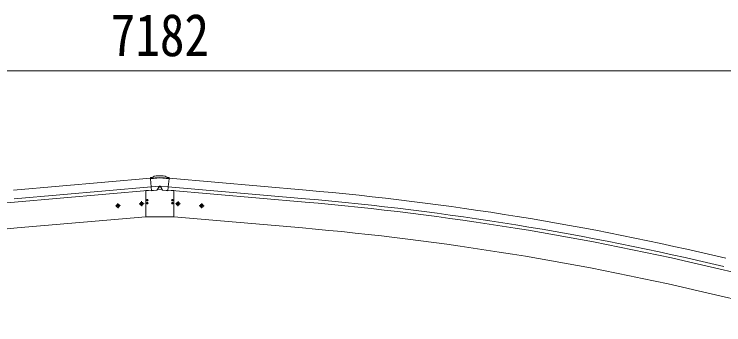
# Model space of a CAD drawing. Units: millimetres at full size; details may follow other scales. Extents: x -12578 to 12718, y -8779 to 8681.
# Drawn here: x -7593 to -4013, y -2329 to -759 of the extents above; entities that cross this region are included whole.
import ezdxf
from ezdxf.enums import TextEntityAlignment as Align

# ---------------------------------------------------------------- set-up
doc = ezdxf.new("R2010")
doc.units = ezdxf.units.MM
doc.header["$LTSCALE"] = 45
for name, color, linetype, lineweight in [('0-1_本体', 4, 'Continuous', 9), ('0-2_部品', 7, 'Continuous', 9), ('0-8_PARTS2', 2, 'Continuous', 9), ('0-A_寸法', 6, 'Continuous', 9)]:
    doc.layers.add(name, color=color, linetype=linetype, lineweight=lineweight)
doc.styles.add('ＭＳ ゴシック', font='')
doc.styles.get('ＭＳ ゴシック').set_extended_font_data('MS Gothic')

msp = doc.modelspace()

# ---------------------------------------------------------------- linework, layer by layer
at = {"layer": '0-1_本体'}
for p, q in [((-6904.96, -1588.38), (-7596.38, -1648.62)), ((-6811.36, -1588.38), (-6119.94, -1648.62)), ((-6901.19, -1631.39), (-7592.63, -1691.62)), ((-6815.13, -1631.39), (-6123.69, -1691.62)), ((-6899.73, -1648.15), (-7591.17, -1708.39)), ((-6816.59, -1648.15), (-6125.15, -1708.39)), ((-7577.78, -1839.32), (-6928.16, -1782.48)), ((-6138.54, -1839.32), (-6788.16, -1782.48)), ((-3341.35, -2212.88), (-4017.02, -2050.93)), ((-3422.83, -2328.76), (-4033.64, -2182.12))]:
    msp.add_line(p, q, dxfattribs=at)
for centre, radius, start, end in [((-7375.79, -16063.84), 14469.82, 76.52099, 85.02099), ((-6340.53, -16063.84), 14409.82, 94.97901, 103.47901), ((-7375.79, -16063.84), 14409.82, 76.52099, 85.02099), ((-7375.79, -16063.84), 14426.65, 76.52099, 85.02099), ((-6323.11, -16176.94), 14392.42, 95.00113, 103.49889), ((-7393.2, -16176.94), 14392.42, 76.50111, 84.99887)]:
    msp.add_arc(centre, radius, start, end, dxfattribs=at)
at = {"layer": '0-2_部品'}
for p, q in [((-6905.26, -1584.94), (-6897.95, -1584.3)), ((-6897.95, -1584.3), (-6905.26, -1584.94)), ((-6905.14, -1586.34), (-6905.26, -1584.94)), ((-6905.14, -1586.34), (-6905.26, -1584.94)), ((-6905.14, -1586.34), (-6905.1, -1586.76)), ((-6905.14, -1586.34), (-6905.1, -1586.76)), ((-6905.1, -1586.76), (-6904.84, -1589.75)), ((-6905.1, -1586.76), (-6904.84, -1589.75)), ((-6858.16, -1583.94), (-6904.99, -1588.04)), ((-6858.16, -1583.94), (-6904.99, -1588.04)), ((-6858.16, -1585.67), (-6904.84, -1589.75)), ((-6858.16, -1585.67), (-6904.84, -1589.75)), ((-6904.84, -1589.75), (-6904.78, -1590.43)), ((-6904.78, -1590.43), (-6904.84, -1589.75)), ((-6858.16, -1586.35), (-6904.78, -1590.43)), ((-6858.16, -1586.35), (-6904.78, -1590.43)), ((-6904.78, -1590.43), (-6901.17, -1631.69)), ((-6904.78, -1590.43), (-6901.17, -1631.69)), ((-6885.77, -1578.11), (-6889.92, -1580.51)), ((-6889.92, -1580.51), (-6885.77, -1578.11)), ((-6875.85, -1576.87), (-6884.12, -1577.59)), ((-6884.12, -1577.59), (-6875.85, -1576.87)), ((-6858.16, -1583.94), (-6811.33, -1588.04)), ((-6858.16, -1583.94), (-6811.33, -1588.04)), ((-6858.16, -1585.67), (-6811.48, -1589.75)), ((-6858.16, -1585.67), (-6811.48, -1589.75)), ((-6858.16, -1586.35), (-6811.54, -1590.43)), ((-6858.16, -1586.35), (-6811.54, -1590.43)), ((-6832.2, -1577.59), (-6840.47, -1576.87)), ((-6840.47, -1576.87), (-6832.2, -1577.59)), ((-6826.39, -1580.51), (-6830.55, -1578.11)), ((-6830.55, -1578.11), (-6826.39, -1580.51)), ((-6818.37, -1584.3), (-6811.06, -1584.94)), ((-6811.06, -1584.94), (-6818.37, -1584.3)), ((-6811.54, -1590.43), (-6815.15, -1631.69)), ((-6811.54, -1590.43), (-6815.15, -1631.69)), ((-6811.54, -1590.43), (-6811.48, -1589.75)), ((-6811.48, -1589.75), (-6811.54, -1590.43)), ((-6811.22, -1586.76), (-6811.48, -1589.75)), ((-6811.22, -1586.76), (-6811.48, -1589.75)), ((-6811.18, -1586.34), (-6811.22, -1586.76)), ((-6811.18, -1586.34), (-6811.22, -1586.76)), ((-6811.18, -1586.34), (-6811.06, -1584.94)), ((-6811.18, -1586.34), (-6811.06, -1584.94)), ((-6901.17, -1631.69), (-6861.83, -1628.25)), ((-6861.83, -1628.25), (-6901.17, -1631.69)), ((-6901.09, -1632.58), (-6901.17, -1631.69)), ((-6901.17, -1631.69), (-6901.09, -1632.58)), ((-6901.09, -1632.58), (-6899.54, -1650.32)), ((-6901.09, -1632.58), (-6899.54, -1650.32)), ((-6871.99, -1647.24), (-6863.28, -1631.07)), ((-6863.28, -1631.07), (-6871.99, -1647.24)), ((-6870.92, -1647.63), (-6861.93, -1632.07)), ((-6861.93, -1632.07), (-6870.92, -1647.63)), ((-6869.44, -1645.07), (-6858.16, -1643.98)), ((-6869.44, -1645.07), (-6858.16, -1643.98)), ((-6862.07, -1631.08), (-6863.28, -1631.07)), ((-6863.28, -1631.07), (-6862.07, -1631.08)), ((-6862.48, -1631.12), (-6861.93, -1632.07)), ((-6862.48, -1631.12), (-6861.93, -1632.07)), ((-6862.08, -1631.13), (-6862.07, -1631.08)), ((-6862.07, -1631.08), (-6862.08, -1631.13)), ((-6858.16, -1631.12), (-6862.08, -1631.13)), ((-6862.08, -1631.13), (-6858.16, -1631.12)), ((-6862.07, -1631.08), (-6861.9, -1629.15)), ((-6862.07, -1631.08), (-6861.9, -1629.15)), ((-6862.03, -1630.63), (-6858.16, -1630.62)), ((-6858.16, -1630.62), (-6862.03, -1630.63)), ((-6861.93, -1632.07), (-6854.38, -1632.07)), ((-6854.38, -1632.07), (-6861.93, -1632.07)), ((-6861.83, -1628.25), (-6861.9, -1629.15)), ((-6861.9, -1629.15), (-6861.83, -1628.25)), ((-6861.83, -1628.25), (-6861.81, -1628.09)), ((-6861.83, -1628.25), (-6861.81, -1628.09)), ((-6861.81, -1628.09), (-6858.16, -1628.4)), ((-6861.81, -1628.09), (-6858.16, -1628.4)), ((-6854.51, -1628.09), (-6858.16, -1628.4)), ((-6854.51, -1628.09), (-6858.16, -1628.4)), ((-6858.16, -1628.4), (-6858.16, -1630.62)), ((-6858.16, -1628.4), (-6858.16, -1630.62)), ((-6858.16, -1631.12), (-6858.16, -1630.62)), ((-6858.16, -1630.62), (-6854.29, -1630.63)), ((-6858.16, -1631.12), (-6858.16, -1630.62)), ((-6854.29, -1630.63), (-6858.16, -1630.62)), ((-6854.24, -1631.13), (-6858.16, -1631.12)), ((-6858.16, -1631.12), (-6854.24, -1631.13)), ((-6846.88, -1645.07), (-6858.16, -1643.98)), ((-6846.88, -1645.07), (-6858.16, -1643.98)), ((-6854.49, -1628.25), (-6854.51, -1628.09)), ((-6854.49, -1628.25), (-6854.51, -1628.09)), ((-6854.42, -1629.15), (-6854.49, -1628.25)), ((-6854.49, -1628.25), (-6815.15, -1631.69)), ((-6854.49, -1628.25), (-6854.42, -1629.15)), ((-6815.15, -1631.69), (-6854.49, -1628.25)), ((-6854.25, -1631.08), (-6854.42, -1629.15)), ((-6854.25, -1631.08), (-6854.42, -1629.15)), ((-6853.84, -1631.12), (-6854.38, -1632.07)), ((-6853.84, -1631.12), (-6854.38, -1632.07)), ((-6854.38, -1632.07), (-6845.4, -1647.63)), ((-6845.4, -1647.63), (-6854.38, -1632.07)), ((-6853.04, -1631.07), (-6854.25, -1631.08)), ((-6854.25, -1631.08), (-6853.04, -1631.07)), ((-6854.25, -1631.08), (-6854.24, -1631.13)), ((-6854.24, -1631.13), (-6854.25, -1631.08)), ((-6853.04, -1631.07), (-6844.33, -1647.24)), ((-6844.33, -1647.24), (-6853.04, -1631.07)), ((-6815.22, -1632.58), (-6816.78, -1650.32)), ((-6815.22, -1632.58), (-6816.78, -1650.32)), ((-6815.15, -1631.69), (-6815.22, -1632.58)), ((-6815.22, -1632.58), (-6815.15, -1631.69)), ((-6928.16, -1650.75), (-6915.29, -1649.51)), ((-6928.16, -1650.75), (-6915.29, -1649.51)), ((-6928.16, -1783.98), (-6928.16, -1650.75)), ((-6899.54, -1650.32), (-6873.14, -1648.01)), ((-6873.14, -1648.01), (-6899.54, -1650.32)), ((-6899.5, -1650.81), (-6899.54, -1650.32)), ((-6899.54, -1650.32), (-6899.5, -1650.81)), ((-6899.48, -1651.07), (-6899.5, -1650.81)), ((-6889.51, -1650.2), (-6899.48, -1651.07)), ((-6889.51, -1650.2), (-6889.5, -1650.33)), ((-6889.5, -1650.33), (-6872.86, -1648.87)), ((-6872.86, -1648.87), (-6889.5, -1650.33)), ((-6843.46, -1648.87), (-6826.82, -1650.33)), ((-6826.82, -1650.33), (-6843.46, -1648.87)), ((-6843.18, -1648.01), (-6816.78, -1650.32)), ((-6816.78, -1650.32), (-6843.18, -1648.01)), ((-6826.81, -1650.2), (-6826.82, -1650.33)), ((-6826.81, -1650.2), (-6816.84, -1651.07)), ((-6816.84, -1651.07), (-6816.82, -1650.81)), ((-6816.78, -1650.32), (-6816.82, -1650.81)), ((-6816.82, -1650.81), (-6816.78, -1650.32)), ((-6788.16, -1650.75), (-6801.03, -1649.51)), ((-6788.16, -1650.75), (-6801.02, -1649.51)), ((-6788.16, -1783.98), (-6788.16, -1650.75)), ((-6923.4, -1698.48), (-6922.3, -1698.46)), ((-6923.4, -1699.48), (-6922.3, -1699.5)), ((-6923.4, -1713.48), (-6922.3, -1713.46)), ((-6923.4, -1714.48), (-6922.3, -1714.5)), ((-6922.3, -1698.46), (-6921.78, -1698.36)), ((-6922.3, -1699.5), (-6921.78, -1699.6)), ((-6922.3, -1713.46), (-6921.78, -1713.36)), ((-6922.3, -1714.5), (-6921.78, -1714.6)), ((-6921.68, -1697.84), (-6921.78, -1698.36)), ((-6921.68, -1700.12), (-6921.78, -1699.6)), ((-6921.68, -1712.84), (-6921.78, -1713.36)), ((-6921.68, -1715.12), (-6921.78, -1714.6)), ((-6921.66, -1696.74), (-6921.68, -1697.84)), ((-6921.66, -1701.23), (-6921.68, -1700.12)), ((-6921.66, -1711.74), (-6921.68, -1712.84)), ((-6921.66, -1716.23), (-6921.68, -1715.12)), ((-6920.66, -1696.74), (-6920.64, -1697.84)), ((-6920.66, -1701.23), (-6920.64, -1700.12)), ((-6920.66, -1711.74), (-6920.64, -1712.84)), ((-6920.66, -1716.23), (-6920.64, -1715.12)), ((-6920.64, -1697.84), (-6920.54, -1698.36)), ((-6920.64, -1700.12), (-6920.54, -1699.6)), ((-6920.64, -1712.84), (-6920.54, -1713.36)), ((-6920.64, -1715.12), (-6920.54, -1714.6)), ((-6920.02, -1698.46), (-6920.54, -1698.36)), ((-6920.02, -1699.5), (-6920.54, -1699.6)), ((-6920.02, -1713.46), (-6920.54, -1713.36)), ((-6920.02, -1714.5), (-6920.54, -1714.6)), ((-6918.91, -1698.48), (-6920.02, -1698.46)), ((-6918.91, -1699.48), (-6920.02, -1699.5)), ((-6918.91, -1713.48), (-6920.02, -1713.46)), ((-6918.91, -1714.48), (-6920.02, -1714.5)), ((-6797.4, -1698.48), (-6796.3, -1698.46)), ((-6797.4, -1699.48), (-6796.3, -1699.5)), ((-6797.4, -1713.48), (-6796.3, -1713.46)), ((-6797.4, -1714.48), (-6796.3, -1714.5)), ((-6796.3, -1698.46), (-6795.78, -1698.36)), ((-6796.3, -1699.5), (-6795.78, -1699.6)), ((-6796.3, -1713.46), (-6795.78, -1713.36)), ((-6796.3, -1714.5), (-6795.78, -1714.6)), ((-6795.68, -1697.84), (-6795.78, -1698.36)), ((-6795.68, -1700.12), (-6795.78, -1699.6)), ((-6795.68, -1712.84), (-6795.78, -1713.36)), ((-6795.68, -1715.12), (-6795.78, -1714.6)), ((-6795.66, -1696.74), (-6795.68, -1697.84)), ((-6795.66, -1701.23), (-6795.68, -1700.12)), ((-6795.66, -1711.74), (-6795.68, -1712.84)), ((-6795.66, -1716.23), (-6795.68, -1715.12)), ((-6794.66, -1696.74), (-6794.64, -1697.84)), ((-6794.66, -1701.23), (-6794.64, -1700.12)), ((-6794.66, -1711.74), (-6794.64, -1712.84)), ((-6794.66, -1716.23), (-6794.64, -1715.12)), ((-6794.64, -1697.84), (-6794.54, -1698.36)), ((-6794.64, -1700.12), (-6794.54, -1699.6)), ((-6794.64, -1712.84), (-6794.54, -1713.36)), ((-6794.64, -1715.12), (-6794.54, -1714.6)), ((-6794.02, -1698.46), (-6794.54, -1698.36)), ((-6794.02, -1699.5), (-6794.54, -1699.6)), ((-6794.02, -1713.46), (-6794.54, -1713.36)), ((-6794.02, -1714.5), (-6794.54, -1714.6)), ((-6792.91, -1698.48), (-6794.02, -1698.46)), ((-6792.91, -1699.48), (-6794.02, -1699.5)), ((-6792.91, -1713.48), (-6794.02, -1713.46)), ((-6792.91, -1714.48), (-6794.02, -1714.5))]:
    msp.add_line(p, q, dxfattribs=at)
for points in [[(-6897.95, -1584.3), (-6892.12, -1580.93), (-6889.92, -1580.51)], [(-6889.92, -1580.51), (-6892.12, -1580.93), (-6897.95, -1584.3)], [(-6826.39, -1580.51), (-6824.19, -1580.93), (-6818.37, -1584.3)], [(-6818.37, -1584.3), (-6824.19, -1580.93), (-6826.39, -1580.51)], [(-6928.16, -1783.98), (-6788.16, -1783.98), (-6788.16, -1650.75)], [(-6788.16, -1783.98), (-6928.16, -1783.98), (-6928.16, -1650.75)], [(-6889.5, -1650.33), (-6889.51, -1650.2), (-6899.48, -1651.07), (-6899.5, -1650.81)], [(-6826.82, -1650.33), (-6826.81, -1650.2), (-6816.84, -1651.07), (-6816.82, -1650.81)]]:
    msp.add_lwpolyline(points, dxfattribs=at)
for points in [[(-6957.35, -1717.52), (-6954.18, -1710.71), (-6946.7, -1710.06), (-6942.4, -1716.21), (-6945.57, -1723.01), (-6953.04, -1723.66)], [(-6957.33, -1717.68), (-6954.16, -1710.87), (-6946.68, -1710.22), (-6942.38, -1716.37), (-6945.55, -1723.17), (-6953.03, -1723.82)], [(-6758.99, -1717.68), (-6762.16, -1710.87), (-6769.63, -1710.22), (-6773.94, -1716.37), (-6770.77, -1723.17), (-6763.29, -1723.82)], [(-6758.97, -1717.52), (-6762.14, -1710.71), (-6769.62, -1710.06), (-6773.92, -1716.21), (-6770.75, -1723.01), (-6763.27, -1723.66)], [(-7076.89, -1727.97), (-7073.72, -1721.17), (-7066.24, -1720.52), (-7061.94, -1726.67), (-7065.11, -1733.47), (-7072.59, -1734.12)], [(-7076.88, -1728.14), (-7073.71, -1721.33), (-7066.23, -1720.68), (-7061.92, -1726.83), (-7065.1, -1733.63), (-7072.57, -1734.28)], [(-6639.44, -1728.14), (-6642.61, -1721.33), (-6650.09, -1720.68), (-6654.39, -1726.83), (-6651.22, -1733.63), (-6643.75, -1734.28)], [(-6639.43, -1727.97), (-6642.6, -1721.17), (-6650.07, -1720.52), (-6654.38, -1726.67), (-6651.21, -1733.47), (-6643.73, -1734.12)]]:
    msp.add_lwpolyline(points, close=True, dxfattribs=at)
for centre, radius in [((-6949.87, -1716.86), 8.5), ((-6949.86, -1717.02), 8.5), ((-6949.87, -1716.86), 7.7), ((-6949.86, -1717.02), 7.7), ((-6949.87, -1716.86), 6.5), ((-6949.86, -1717.02), 6.5), ((-6921.16, -1698.98), 4), ((-6921.16, -1713.98), 4), ((-6795.16, -1698.98), 4), ((-6795.16, -1713.98), 4), ((-6766.46, -1717.02), 8.5), ((-6766.45, -1716.86), 8.5), ((-6766.46, -1717.02), 7.7), ((-6766.45, -1716.86), 7.7), ((-6766.46, -1717.02), 6.5), ((-6766.45, -1716.86), 6.5), ((-7069.42, -1727.32), 8.5), ((-7069.4, -1727.48), 8.5), ((-7069.42, -1727.32), 7.7), ((-7069.4, -1727.48), 7.7), ((-7069.42, -1727.32), 6.5), ((-7069.4, -1727.48), 6.5), ((-6646.92, -1727.48), 8.5), ((-6646.9, -1727.32), 8.5), ((-6646.92, -1727.48), 7.7), ((-6646.9, -1727.32), 7.7), ((-6646.92, -1727.48), 6.5), ((-6646.9, -1727.32), 6.5)]:
    msp.add_circle(centre, radius, dxfattribs=at)
for centre, radius, start, end in [((-6883.77, -1581.56), 3.99, 95, 120), ((-6883.77, -1581.56), 3.99, 95, 120), ((-6858.16, -1779.08), 202.99, 85, 95), ((-6858.16, -1779.08), 202.99, 85, 95), ((-6832.54, -1581.56), 3.99, 60, 85), ((-6832.54, -1581.56), 3.99, 60, 85), ((-6921.16, -1698.98), 2.3, 167.44414, 192.55586), ((-6921.16, -1713.98), 2.3, 167.44414, 192.55586), ((-6921.16, -1698.98), 2.3, 77.44414, 102.55586), ((-6921.16, -1698.98), 2.3, 257.44414, 282.55586), ((-6921.16, -1713.98), 2.3, 77.44414, 102.55586), ((-6921.16, -1713.98), 2.3, 257.44414, 282.55586), ((-6921.16, -1698.98), 2.3, 347.44414, 12.55586), ((-6921.16, -1713.98), 2.3, 347.44414, 12.55586), ((-6795.16, -1698.98), 2.3, 167.44414, 192.55586), ((-6795.16, -1713.98), 2.3, 167.44414, 192.55586), ((-6795.16, -1698.98), 2.3, 77.44414, 102.55586), ((-6795.16, -1698.98), 2.3, 257.44414, 282.55586), ((-6795.16, -1713.98), 2.3, 77.44414, 102.55586), ((-6795.16, -1713.98), 2.3, 257.44414, 282.55586), ((-6795.16, -1698.98), 2.3, 347.44414, 12.55586), ((-6795.16, -1713.98), 2.3, 347.44414, 12.55586)]:
    msp.add_arc(centre, radius, start, end, dxfattribs=at)
for centre, major_axis, ratio, start_param, end_param in [((-6863.63, -1631.14), (1.15, 0.02), 0.060825, 0.0337838, 1.2585957), ((-6863.63, -1631.14), (-1.15, -0.02), 0.060825, 3.1753764, 4.4001884), ((-6852.69, -1631.14), (1.15, -0.02), 0.060825, 1.8829969, 3.1078089), ((-6852.69, -1631.14), (-1.15, 0.02), 0.060825, 5.0245896, 6.2494015), ((-6873.31, -1646.46), (-0.53, 1.47), 0.958259, 2.8941775, 3.8521671), ((-6873.31, -1646.46), (-0.53, 1.47), 0.958259, 2.8941775, 3.8521671), ((-6873.09, -1646.37), (-1.35, 2.11), 0.997631, 2.6625978, 3.6205875), ((-6873.09, -1646.37), (-1.35, 2.11), 0.997631, 2.6625978, 3.6205875), ((-6843.23, -1646.37), (1.35, 2.11), 0.997631, 2.6625978, 3.6205875), ((-6843.23, -1646.37), (1.35, 2.11), 0.997631, 2.6625978, 3.6205875), ((-6843.01, -1646.46), (0.53, 1.47), 0.958259, 2.4310182, 3.3890078), ((-6843.01, -1646.46), (0.53, 1.47), 0.958259, 2.4310182, 3.3890078)]:
    msp.add_ellipse(centre, major_axis=major_axis, ratio=ratio, start_param=start_param, end_param=end_param, dxfattribs=at)
at = {"layer": '0-8_PARTS2'}
for p, q in [((-7070.55, -1714.37), (-7068.28, -1740.27)), ((-6936.92, -1715.73), (-6962.82, -1717.99)), ((-6951.01, -1703.91), (-6948.74, -1729.81)), ((-6779.4, -1715.73), (-6753.5, -1717.99)), ((-6765.31, -1703.91), (-6767.58, -1729.81)), ((-6645.77, -1714.37), (-6648.04, -1740.27)), ((-7056.47, -1726.19), (-7082.37, -1728.45)), ((-6659.85, -1726.19), (-6633.95, -1728.45))]:
    msp.add_line(p, q, dxfattribs=at)
at = {"layer": '0-A_寸法'}
msp.add_line((-3267.16, -1044.87), (-10449.16, -1044.87), dxfattribs=at)

# ---------------------------------------------------------------- texts
at = {"layer": '0-A_寸法', "color": 7, "style": 'ＭＳ ゴシック', "width": 0.85}
msp.add_text('7182', height=214.4, dxfattribs=at).set_placement((-7105.66, -1035.87), align=Align.BOTTOM_LEFT)

doc.saveas('drawing.dxf')
